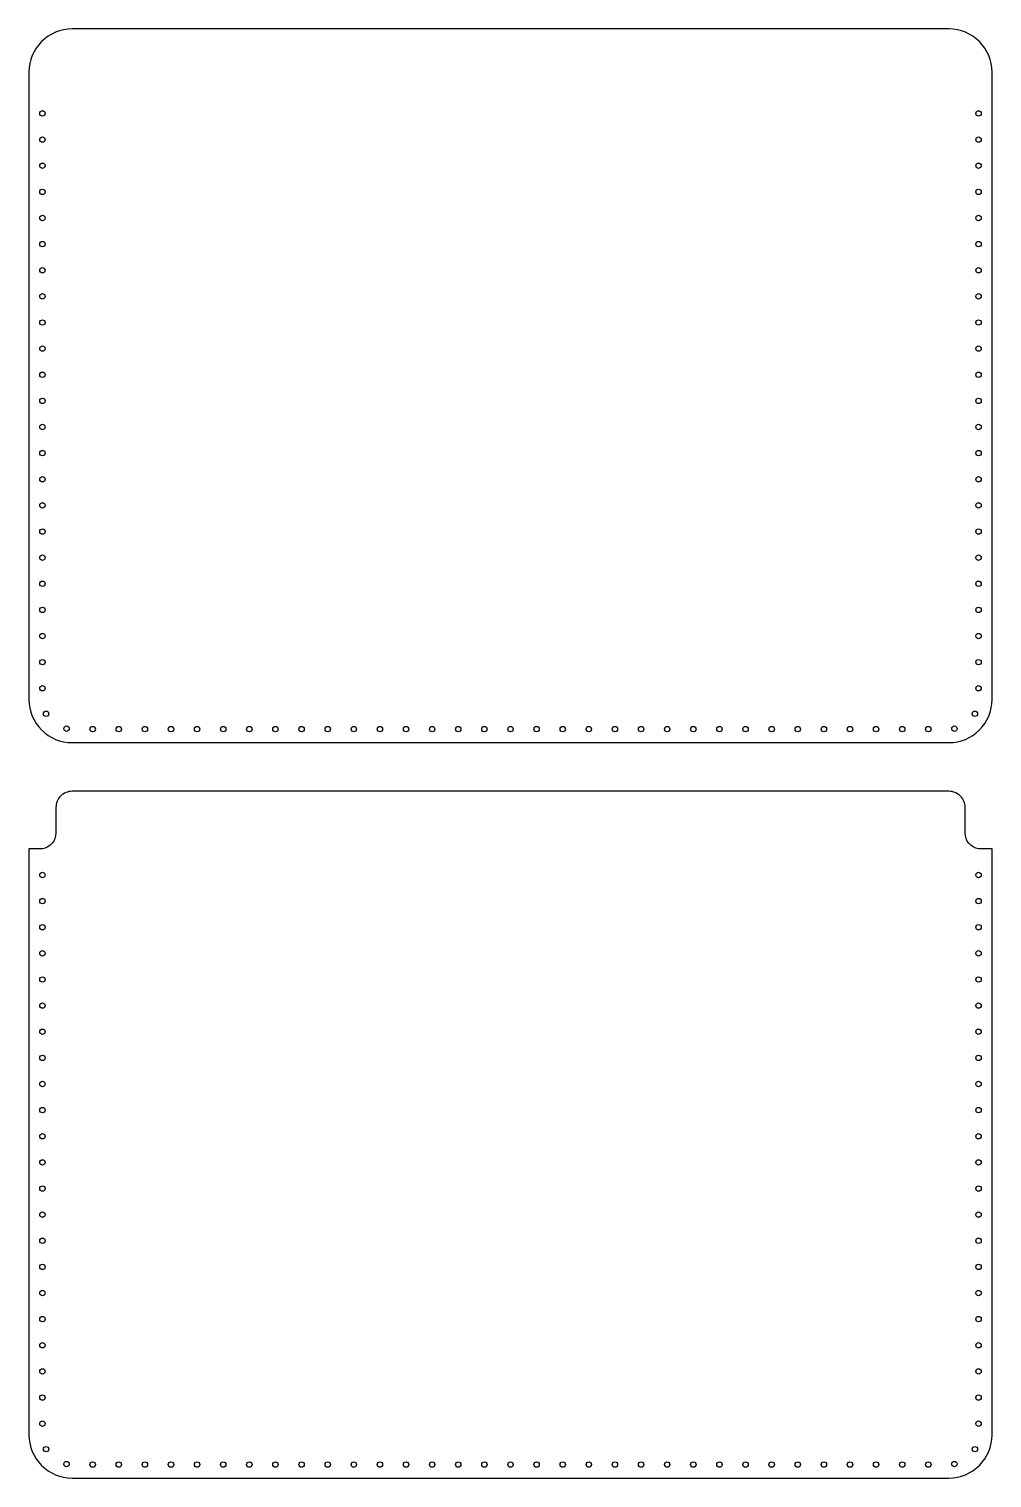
# Model space of a CAD drawing. Header units: millimetres. Extents: x 1045 to 1313, y 2579 to 2982.
import ezdxf

# ---------------------------------------------------------------- set-up
doc = ezdxf.new("R2010")
doc.units = ezdxf.units.MM

# ---------------------------------------------------------------- blocks, each defined once
blk = doc.blocks.new('*U3')
blk.add_circle((0, 0), 0.75)
blk = doc.blocks.new('*U4')
at = {"color": 0, "linetype": 'ByBlock', "lineweight": -2, "transparency": 16777216}
for p, rotation in [((1048.33, 2958.7), 90.00000000000011), ((1308.83, 2958.7), 270), ((1048.33, 2951.43), 90.00000000000011), ((1308.83, 2951.43), 270), ((1048.33, 2944.16), 90.00000000000011), ((1308.83, 2944.16), 270), ((1048.33, 2936.89), 90.00000000000011), ((1308.83, 2936.89), 270), ((1048.33, 2929.63), 90.00000000000011), ((1308.83, 2929.63), 270), ((1048.33, 2922.36), 90.00000000000011), ((1308.83, 2922.36), 270), ((1048.33, 2915.09), 90.00000000000011), ((1308.83, 2915.09), 270), ((1048.33, 2907.83), 90.00000000000011), ((1308.83, 2907.83), 270), ((1048.33, 2900.56), 90.00000000000011), ((1308.83, 2900.56), 270), ((1048.33, 2893.29), 90.00000000000011), ((1308.83, 2893.29), 270), ((1048.33, 2886.02), 90.00000000000011), ((1308.83, 2886.02), 270), ((1048.33, 2878.76), 90.00000000000011), ((1308.83, 2878.76), 270), ((1048.33, 2871.49), 90.00000000000011), ((1308.83, 2871.49), 270), ((1048.33, 2864.22), 90.00000000000011), ((1308.83, 2864.22), 270), ((1048.33, 2856.95), 90.00000000000011), ((1308.83, 2856.95), 270), ((1048.33, 2849.69), 90.00000000000011), ((1308.83, 2849.69), 270), ((1048.33, 2842.42), 90.00000000000011), ((1308.83, 2842.42), 270), ((1048.33, 2835.15), 90.00000000000011), ((1308.83, 2835.15), 270), ((1048.33, 2827.88), 90.00000000000011), ((1308.83, 2827.88), 270), ((1048.33, 2820.62), 90.00000000000011), ((1308.83, 2820.62), 270), ((1048.33, 2813.35), 90.00000000000011), ((1308.83, 2813.35), 270), ((1048.33, 2806.08), 90.00000000000011), ((1308.83, 2806.08), 270), ((1048.33, 2798.82), 90.00000000000011), ((1308.83, 2798.82), 270), ((1049.35, 2791.72), 118.8060316994099), ((1307.81, 2791.72), 241.1939683005898), ((1055.04, 2787.59), 169.2769767436923), ((1062.3, 2787.45), 180), ((1069.57, 2787.45), 180), ((1076.84, 2787.45), 180), ((1084.1, 2787.45), 180), ((1091.37, 2787.45), 180), ((1098.64, 2787.45), 180), ((1105.91, 2787.45), 180), ((1113.17, 2787.45), 180), ((1120.44, 2787.45), 180), ((1127.71, 2787.45), 180), ((1134.98, 2787.45), 180), ((1142.24, 2787.45), 180), ((1149.51, 2787.45), 180), ((1156.78, 2787.45), 180), ((1164.04, 2787.45), 180), ((1171.31, 2787.45), 180), ((1178.58, 2787.45), 180), ((1185.85, 2787.45), 180), ((1193.11, 2787.45), 180), ((1200.38, 2787.45), 180), ((1207.65, 2787.45), 180), ((1214.92, 2787.45), 180), ((1222.18, 2787.45), 180), ((1229.45, 2787.45), 180), ((1236.72, 2787.45), 180), ((1243.98, 2787.45), 180), ((1251.25, 2787.45), 180), ((1258.52, 2787.45), 180), ((1265.79, 2787.45), 180), ((1273.05, 2787.45), 180), ((1280.32, 2787.45), 180), ((1287.59, 2787.45), 180), ((1294.86, 2787.45), 180), ((1302.11, 2787.59), 190.7230232563076)]:
    blk.add_blockref('*U3', p, dxfattribs=dict(at, rotation=rotation))

msp = doc.modelspace()

# ---------------------------------------------------------------- linework, layer by layer
for points in [[(1056.58, 2982.2, 0.414214), (1044.58, 2970.2), (1044.58, 2795.7, 0.414214), (1056.58, 2783.7), (1300.58, 2783.7, 0.414214), (1312.58, 2795.7), (1312.58, 2970.2, 0.414214), (1300.58, 2982.2)], [(1056.58, 2770.16, 0.414214), (1052.08, 2765.66), (1052.08, 2758.6, -0.365977), (1048.33, 2754.16), (1044.58, 2754.16), (1044.58, 2591.16, 0.414214), (1056.58, 2579.16), (1300.58, 2579.16, 0.414214), (1312.58, 2591.16), (1312.58, 2754.16), (1308.83, 2754.16, -0.365977), (1305.08, 2758.6), (1305.08, 2765.66, 0.414214), (1300.58, 2770.16)]]:
    msp.add_lwpolyline(points, format="xyb", close=True)
for centre in [(1048.33, 2746.89), (1308.83, 2746.89), (1048.33, 2739.62), (1308.83, 2739.62), (1048.33, 2732.36), (1308.83, 2732.36), (1048.33, 2725.09), (1308.83, 2725.09), (1048.33, 2717.82), (1308.83, 2717.82), (1048.33, 2710.56), (1308.83, 2710.56), (1048.33, 2703.29), (1308.83, 2703.29), (1048.33, 2696.02), (1308.83, 2696.02), (1048.33, 2688.75), (1308.83, 2688.75), (1048.33, 2681.49), (1308.83, 2681.49), (1048.33, 2674.22), (1308.83, 2674.22), (1048.33, 2666.95), (1308.83, 2666.95), (1048.33, 2659.68), (1308.83, 2659.68), (1048.33, 2652.42), (1308.83, 2652.42), (1048.33, 2645.15), (1308.83, 2645.15), (1048.33, 2637.88), (1308.83, 2637.88), (1048.33, 2630.61), (1308.83, 2630.61), (1048.33, 2623.35), (1308.83, 2623.35), (1048.33, 2616.08), (1308.83, 2616.08), (1048.33, 2608.81), (1308.83, 2608.81), (1048.33, 2601.55), (1308.83, 2601.55), (1048.33, 2594.28), (1308.83, 2594.28), (1049.35, 2587.18), (1307.81, 2587.18), (1055.04, 2583.05), (1062.3, 2582.91), (1069.57, 2582.91), (1076.84, 2582.91), (1084.1, 2582.91), (1091.37, 2582.91), (1098.64, 2582.91), (1105.91, 2582.91), (1113.17, 2582.91), (1120.44, 2582.91), (1127.71, 2582.91), (1134.98, 2582.91), (1142.24, 2582.91), (1149.51, 2582.91), (1156.78, 2582.91), (1164.04, 2582.91), (1171.31, 2582.91), (1178.58, 2582.91), (1185.85, 2582.91), (1193.11, 2582.91), (1200.38, 2582.91), (1207.65, 2582.91), (1214.92, 2582.91), (1222.18, 2582.91), (1229.45, 2582.91), (1236.72, 2582.91), (1243.98, 2582.91), (1251.25, 2582.91), (1258.52, 2582.91), (1265.79, 2582.91), (1273.05, 2582.91), (1280.32, 2582.91), (1287.59, 2582.91), (1294.86, 2582.91), (1302.11, 2583.05)]:
    msp.add_circle(centre, 0.75)

# ---------------------------------------------------------------- block references
msp.add_blockref('*U4', (0, 0))

doc.saveas('drawing.dxf')
